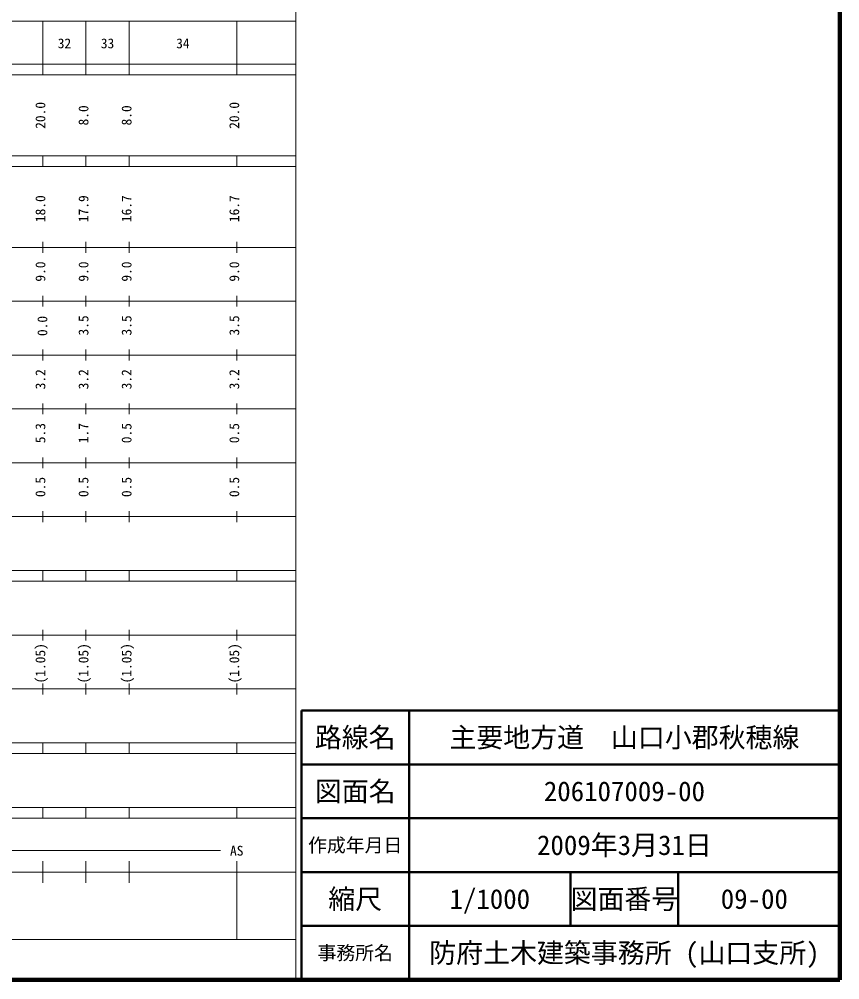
# Model space of a CAD drawing. Units: millimetres on the paper, enlarged 1000 times. Extents: x 40000 to 680000, y 20000 to 380000.
# Drawn here: x 527598 to 680000, y 20000 to 198357 of the extents above; entities that cross this region are included whole.
import ezdxf
from ezdxf.enums import TextEntityAlignment as Align

# ---------------------------------------------------------------- set-up
doc = ezdxf.new("R2010")
doc.units = ezdxf.units.MM
doc.header["$LTSCALE"] = 1000
for name, color, linetype, lineweight in [('M-TTL', 2, 'Continuous', 140), ('M-TTL-BAND', 7, 'Continuous', 13), ('M-TTL-FRAM', 2, 'Continuous', 50), ('M-TTL-LINE', 7, 'Continuous', 50)]:
    doc.layers.add(name, color=color, linetype=linetype, lineweight=lineweight)
doc.layers.add('M-TTL-TXT', color=7, linetype='Continuous')
doc.styles.add('ＭＳ ゴシック', font='')
doc.styles.get('ＭＳ ゴシック').set_extended_font_data('MS Gothic')

msp = doc.modelspace()

# ---------------------------------------------------------------- linework, layer by layer
at = {"layer": 'M-TTL'}
for p, q in [((680000, 20000), (680000, 380000)), ((40000, 20000), (680000, 20000))]:
    msp.add_line(p, q, dxfattribs=at)
at = {"layer": 'M-TTL-BAND'}
for p, q in [((579000, 20000), (579000, 370000)), ((68000, 198000), (579000, 198000)), ((532000, 188000), (532000, 198000)), ((540000, 188000), (540000, 198000)), ((548000, 188000), (548000, 198000)), ((568000, 188000), (568000, 198000)), ((40000, 190000), (579000, 190000)), ((40000, 188000), (579000, 188000)), ((40000, 173000), (579000, 173000)), ((532000, 171000), (532000, 173000)), ((540000, 171000), (540000, 173000)), ((548000, 171000), (548000, 173000)), ((568000, 171000), (568000, 173000)), ((40000, 171000), (579000, 171000)), ((532000, 155000), (532000, 157000)), ((540000, 155000), (540000, 157000)), ((548000, 155000), (548000, 157000)), ((568000, 155000), (568000, 157000)), ((40000, 156000), (579000, 156000)), ((532000, 145000), (532000, 147000)), ((540000, 145000), (540000, 147000)), ((548000, 145000), (548000, 147000)), ((568000, 145000), (568000, 147000)), ((46000, 146000), (579000, 146000)), ((52000, 136000), (579000, 136000)), ((532000, 135000), (532000, 137000)), ((540000, 135000), (540000, 137000)), ((548000, 135000), (548000, 137000)), ((568000, 135000), (568000, 137000)), ((532000, 125000), (532000, 127000)), ((540000, 125000), (540000, 127000)), ((548000, 125000), (548000, 127000)), ((568000, 125000), (568000, 127000)), ((46000, 126000), (579000, 126000)), ((52000, 116000), (579000, 116000)), ((532000, 115000), (532000, 117000)), ((540000, 115000), (540000, 117000)), ((548000, 115000), (548000, 117000)), ((568000, 115000), (568000, 117000)), ((46000, 106000), (579000, 106000)), ((532000, 105000), (532000, 107000)), ((540000, 105000), (540000, 107000)), ((548000, 105000), (548000, 107000)), ((568000, 105000), (568000, 107000)), ((40000, 96000), (579000, 96000)), ((532000, 94000), (532000, 96000)), ((540000, 94000), (540000, 96000)), ((548000, 94000), (548000, 96000)), ((568000, 94000), (568000, 96000)), ((40000, 94000), (579000, 94000)), ((49000, 84000), (579000, 84000)), ((532000, 83000), (532000, 85000)), ((540000, 83000), (540000, 85000)), ((548000, 83000), (548000, 85000)), ((568000, 83000), (568000, 85000)), ((532000, 73000), (532000, 75000)), ((540000, 73000), (540000, 75000)), ((548000, 73000), (548000, 75000)), ((568000, 73000), (568000, 75000)), ((40000, 74000), (579000, 74000)), ((40000, 64000), (579000, 64000)), ((532000, 62000), (532000, 64000)), ((540000, 62000), (540000, 64000)), ((548000, 62000), (548000, 64000)), ((568000, 62000), (568000, 64000)), ((40000, 62000), (579000, 62000)), ((40000, 52000), (579000, 52000)), ((532000, 50000), (532000, 52000)), ((540000, 50000), (540000, 52000)), ((548000, 50000), (548000, 52000)), ((568000, 50000), (568000, 52000)), ((40000, 50000), (579000, 50000)), ((71000, 44000), (565000, 44000)), ((532000, 38000), (532000, 42000)), ((540000, 38000), (540000, 42000)), ((548000, 38000), (548000, 42000)), ((568000, 27500), (568000, 42000)), ((40000, 40000), (579000, 40000)), ((68000, 27500), (579000, 27500))]:
    msp.add_line(p, q, dxfattribs=at)
at = {"layer": 'M-TTL-FRAM'}
for p, q in [((680000, 70000), (580000, 70000)), ((580000, 70000), (580000, 20000))]:
    msp.add_line(p, q, dxfattribs=at)
at = {"layer": 'M-TTL-LINE'}
for p, q in [((600000, 70000), (600000, 20000)), ((680000, 60000), (580000, 60000)), ((680000, 50000), (580000, 50000)), ((680000, 40000), (580000, 40000)), ((630000, 40000), (630000, 30000)), ((650000, 40000), (650000, 30000)), ((680000, 30000), (580000, 30000))]:
    msp.add_line(p, q, dxfattribs=at)

# ---------------------------------------------------------------- texts
at = {"layer": 'M-TTL-BAND', "style": 'ＭＳ ゴシック'}
for s, p in [('32', (536000, 192405)), ('33', (544000, 192405)), ('34', (558000, 192405)), ('AS', (568000, 42500))]:
    msp.add_text(s, height=1833, dxfattribs=at).set_placement(p, align=Align.BOTTOM_CENTER)
for s, p in [('20.0', (533000, 180500)), ('8.0', (541000, 180500)), ('8.0', (549000, 180500)), ('20.0', (569000, 180500)), ('18.0', (533000, 163174)), ('17.9', (541000, 163174)), ('16.7', (549000, 163174)), ('16.7', (569000, 163174)), ('9.0', (533000, 151500)), ('9.0', (541000, 151500)), ('9.0', (549000, 151500)), ('9.0', (569000, 151500)), ('0.0', (533363, 141397)), ('3.5', (541000, 141500)), ('3.5', (549000, 141500)), ('3.5', (569000, 141500)), ('3.2', (533000, 131500)), ('3.2', (541000, 131500)), ('3.2', (549000, 131500)), ('3.2', (569000, 131500)), ('5.3', (533000, 121500)), ('1.7', (541000, 121500)), ('0.5', (549000, 121500)), ('0.5', (569000, 121500)), ('0.5', (533000, 111500)), ('0.5', (541000, 111500)), ('0.5', (549000, 111500)), ('0.5', (569000, 111500)), ('(1.05)', (533000, 78764)), ('(1.05)', (541000, 78764)), ('(1.05)', (549000, 78764)), ('(1.05)', (569000, 78764))]:
    msp.add_text(s, height=1833, rotation=90, dxfattribs=at).set_placement(p, align=Align.BOTTOM_CENTER)
at = {"layer": 'M-TTL-TXT', "style": 'ＭＳ ゴシック'}
for s, height, p in [('路線名', 3666, (590000, 65000)), ('主要地方道\u3000山口小郡秋穂線', 3666, (640000, 65000)), ('図面名', 3666, (590000, 55000)), ('206107009-00', 3666, (640000, 55000)), ('作成年月日', 2566, (590000, 45000)), ('2009年3月31日', 3666, (640000, 45000)), ('縮尺', 3666, (590000, 35000)), ('1/1000', 3666, (615000, 35000)), ('図面番号', 3666, (640000, 35000)), ('09-00', 3666, (664125, 35000)), ('防府土木建築事務所 (山口支所)', 3666, (640000, 25000)), ('事務所名', 2566, (590000, 25000))]:
    msp.add_text(s, height=height, dxfattribs=at).set_placement(p, align=Align.MIDDLE_CENTER)

doc.saveas('drawing.dxf')
